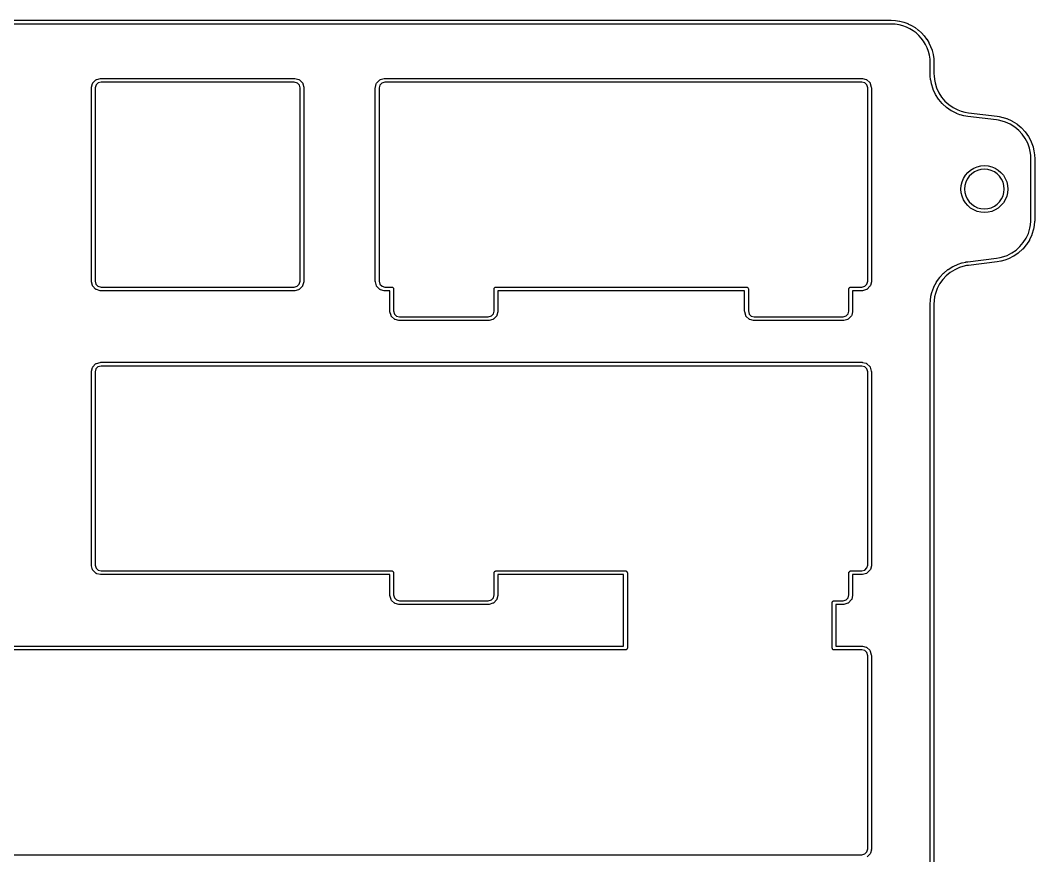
# Model space of a CAD drawing. Extents: x 0.6 to 11, y -5.2 to -1.9.
# Drawn here: x 8.344 to 11.025, y -4.085 to -1.878 of the extents above; entities that cross this region are included whole.
import ezdxf

# ---------------------------------------------------------------- set-up
doc = ezdxf.new("R2010")
doc.units = 0
doc.header["$MEASUREMENT"] = 0
doc.layers.add('BLACK', color=7, linetype='CONTINUOUS')

msp = doc.modelspace()

# ---------------------------------------------------------------- linework, layer by layer
at = {"layer": 'BLACK', "linetype": 'CONTINUOUS'}
for p, q in [((0.97982, -1.8782), (10.6452, -1.8782)), ((10.6451, -1.88804), (0.97995, -1.88804)), ((10.6558, -1.88858), (10.6451, -1.88804)), ((10.6452, -1.8782), (10.6453, -1.87822)), ((10.6453, -1.87822), (10.6454, -1.87821)), ((10.6454, -1.87821), (10.6565, -1.87876)), ((10.666, -1.89015), (10.6558, -1.88858)), ((10.6565, -1.87876), (10.6568, -1.87883)), ((10.6568, -1.87883), (10.657, -1.87881)), ((10.657, -1.87881), (10.6677, -1.88045)), ((10.6759, -1.89269), (10.666, -1.89015)), ((10.6677, -1.88045), (10.6681, -1.88056)), ((10.6681, -1.88056), (10.6682, -1.88055)), ((10.6682, -1.88055), (10.6786, -1.88322)), ((10.6854, -1.89617), (10.6759, -1.89269)), ((10.6786, -1.88322), (10.6789, -1.88336)), ((10.6789, -1.88336), (10.6791, -1.88337)), ((10.6791, -1.88337), (10.689, -1.88701)), ((10.6944, -1.90052), (10.6854, -1.89617)), ((10.689, -1.88701), (10.6893, -1.88717)), ((10.6893, -1.88717), (10.6895, -1.88719)), ((10.6895, -1.88719), (10.6989, -1.89175)), ((10.703, -1.90569), (10.6944, -1.90052)), ((10.6989, -1.89175), (10.6992, -1.89195)), ((10.6992, -1.89195), (10.6993, -1.89198)), ((10.6993, -1.89198), (10.7083, -1.8974)), ((10.7083, -1.8974), (10.7085, -1.89762)), ((10.7085, -1.89762), (10.7087, -1.89767)), ((10.7087, -1.89767), (10.717, -1.9039)), ((10.7109, -1.91164), (10.703, -1.90569)), ((10.7183, -1.91831), (10.7109, -1.91164)), ((10.717, -1.9039), (10.7172, -1.90414)), ((10.7172, -1.90414), (10.7174, -1.9042)), ((10.7174, -1.9042), (10.725, -1.91119)), ((10.7249, -1.92566), (10.7183, -1.91831)), ((10.7309, -1.93361), (10.7249, -1.92566)), ((10.725, -1.91119), (10.7253, -1.91145)), ((10.7253, -1.91145), (10.7254, -1.91152)), ((10.7254, -1.91152), (10.7324, -1.91921)), ((10.7324, -1.91921), (10.7326, -1.91949)), ((10.7326, -1.91949), (10.7327, -1.91957)), ((10.7327, -1.91957), (10.7389, -1.92791)), ((10.7389, -1.92791), (10.7391, -1.92821)), ((10.7391, -1.92821), (10.7392, -1.9283)), ((10.7392, -1.9283), (10.7446, -1.93723)), ((10.736, -1.94213), (10.7309, -1.93361)), ((10.7404, -1.95116), (10.736, -1.94213)), ((10.7439, -1.96065), (10.7404, -1.95116)), ((10.7446, -1.93723), (10.7447, -1.93754)), ((10.7447, -1.93754), (10.7448, -1.93765)), ((10.7448, -1.93765), (10.7494, -1.94711)), ((10.7494, -1.94711), (10.7495, -1.94744)), ((10.7495, -1.94744), (10.7496, -1.94755)), ((10.7496, -1.94755), (10.7532, -1.9575)), ((10.7464, -1.97055), (10.7439, -1.96065)), ((10.748, -1.98081), (10.7464, -1.97055)), ((10.7485, -1.99151), (10.748, -1.98081)), ((10.7532, -1.9575), (10.7533, -1.95785)), ((10.7533, -1.95785), (10.7533, -1.95797)), ((10.7533, -1.95797), (10.756, -1.96834)), ((10.756, -1.96834), (10.7561, -1.9687)), ((10.7561, -1.9687), (10.7561, -1.96883)), ((10.7561, -1.96883), (10.7578, -1.97958)), ((10.7578, -1.97958), (10.7578, -1.97994)), ((10.7578, -1.97994), (10.7578, -1.98007)), ((10.7578, -1.98007), (10.7584, -1.99114)), ((10.7485, -2.01982), (10.7485, -1.99151)), ((10.7584, -1.99114), (10.7583, -1.99131)), ((10.7583, -1.99131), (10.7584, -1.99139)), ((10.7584, -1.99139), (10.7584, -2.01976)), ((8.53636, -2.04258), (8.54382, -2.03548)), ((8.54382, -2.03548), (8.54496, -2.03466)), ((8.54496, -2.03466), (8.54551, -2.03456)), ((8.54551, -2.03456), (8.546, -2.03427)), ((8.546, -2.03427), (8.55539, -2.03189)), ((8.55539, -2.03189), (8.55647, -2.03178)), ((8.55647, -2.03178), (8.55659, -2.03174)), ((8.55659, -2.03174), (9.06841, -2.03174)), ((9.06841, -2.03174), (9.06967, -2.03192)), ((9.06967, -2.03192), (9.06973, -2.03192)), ((9.06973, -2.03192), (9.07994, -2.03477)), ((9.07994, -2.03477), (9.08122, -2.03534)), ((9.08122, -2.03534), (9.08163, -2.03581)), ((9.08163, -2.03581), (9.08218, -2.03612)), ((9.08218, -2.03612), (9.08928, -2.04357)), ((9.28572, -2.04357), (9.29282, -2.03612)), ((9.29282, -2.03612), (9.29393, -2.03525)), ((9.29393, -2.03525), (9.29453, -2.0351)), ((9.29453, -2.0351), (9.29506, -2.03477)), ((9.29506, -2.03477), (9.30527, -2.03192)), ((9.30527, -2.03192), (9.30654, -2.03176)), ((9.30654, -2.03176), (9.30659, -2.03174)), ((9.30659, -2.03174), (10.5684, -2.03174)), ((10.5684, -2.03174), (10.5695, -2.0319)), ((10.5695, -2.0319), (10.5696, -2.03189)), ((10.5696, -2.03189), (10.579, -2.03427)), ((10.579, -2.03427), (10.5803, -2.0348)), ((10.5803, -2.0348), (10.5807, -2.03522)), ((10.5807, -2.03522), (10.5812, -2.03548)), ((10.5812, -2.03548), (10.5886, -2.04258)), ((10.7485, -2.01985), (10.7485, -2.01982)), ((10.7485, -2.01993), (10.7485, -2.01985)), ((10.7486, -2.02503), (10.7485, -2.01993)), ((10.7487, -2.02513), (10.7486, -2.02503)), ((10.7487, -2.02537), (10.7487, -2.02513)), ((10.7496, -2.0354), (10.7487, -2.02537)), ((10.7496, -2.03553), (10.7496, -2.0354)), ((10.7497, -2.03585), (10.7496, -2.03553)), ((10.7515, -2.04561), (10.7497, -2.03585)), ((10.7584, -2.01976), (10.7585, -2.02463)), ((10.7585, -2.02463), (10.7594, -2.03426)), ((10.7594, -2.03426), (10.7611, -2.04352)), ((8.53199, -2.05635), (8.53217, -2.05508)), ((8.53199, -2.56816), (8.53199, -2.05635)), ((8.53217, -2.05503), (8.53502, -2.04482)), ((8.53217, -2.05508), (8.53217, -2.05503)), ((8.53502, -2.04482), (8.53558, -2.04354)), ((8.53558, -2.04354), (8.53605, -2.04312)), ((8.53605, -2.04312), (8.53636, -2.04258)), ((8.54414, -2.04877), (8.54183, -2.05702)), ((8.54183, -2.05702), (8.54183, -2.56755)), ((8.54967, -2.04349), (8.54414, -2.04877)), ((8.55721, -2.04158), (8.54967, -2.04349)), ((9.06773, -2.04158), (8.55721, -2.04158)), ((9.07598, -2.04389), (9.06773, -2.04158)), ((9.08126, -2.04943), (9.07598, -2.04389)), ((9.08317, -2.05696), (9.08126, -2.04943)), ((9.08317, -2.56749), (9.08317, -2.05696)), ((9.08928, -2.04357), (9.09009, -2.04471)), ((9.09009, -2.04471), (9.0902, -2.04527)), ((9.0902, -2.04527), (9.09049, -2.04576)), ((9.09049, -2.04576), (9.09286, -2.05514)), ((9.09286, -2.05514), (9.09298, -2.05623)), ((9.09298, -2.05623), (9.09301, -2.05635)), ((9.09301, -2.05635), (9.09301, -2.56816)), ((9.28199, -2.05635), (9.28214, -2.05527)), ((9.28199, -2.56816), (9.28199, -2.05635)), ((9.28214, -2.05514), (9.28451, -2.04576)), ((9.28214, -2.05527), (9.28214, -2.05514)), ((9.28451, -2.04576), (9.28505, -2.04446)), ((9.28505, -2.04446), (9.28546, -2.04407)), ((9.28546, -2.04407), (9.28572, -2.04357)), ((9.29374, -2.04943), (9.29183, -2.05696)), ((9.29183, -2.05696), (9.29183, -2.56749)), ((9.29902, -2.04389), (9.29374, -2.04943)), ((9.30727, -2.04158), (9.29902, -2.04389)), ((10.5678, -2.04158), (9.30727, -2.04158)), ((10.5753, -2.04349), (10.5678, -2.04158)), ((10.5809, -2.04877), (10.5753, -2.04349)), ((10.5832, -2.05702), (10.5809, -2.04877)), ((10.5832, -2.56755), (10.5832, -2.05702)), ((10.5886, -2.04258), (10.5895, -2.04368)), ((10.5895, -2.04368), (10.5896, -2.04429)), ((10.5896, -2.04429), (10.59, -2.04482)), ((10.59, -2.04482), (10.5928, -2.05503)), ((10.5928, -2.05503), (10.593, -2.05629)), ((10.593, -2.05629), (10.593, -2.05635)), ((10.593, -2.05635), (10.593, -2.56816)), ((10.7516, -2.04575), (10.7515, -2.04561)), ((10.7516, -2.04616), (10.7516, -2.04575)), ((10.756, -2.0602), (10.7516, -2.04616)), ((10.7561, -2.06034), (10.756, -2.0602)), ((10.7562, -2.06082), (10.7561, -2.06034)), ((10.7623, -2.074), (10.7562, -2.06082)), ((10.7611, -2.04352), (10.7653, -2.05697)), ((10.7653, -2.05697), (10.7711, -2.06954)), ((10.7624, -2.07412), (10.7623, -2.074)), ((10.7627, -2.07457), (10.7624, -2.07412)), ((10.7704, -2.08674), (10.7627, -2.07457)), ((10.7706, -2.08685), (10.7704, -2.08674)), ((10.7708, -2.08726), (10.7706, -2.08685)), ((10.7801, -2.09826), (10.7708, -2.08726)), ((10.7711, -2.06954), (10.7785, -2.08116)), ((10.7785, -2.08116), (10.7874, -2.09166)), ((10.7803, -2.09836), (10.7801, -2.09826)), ((10.7806, -2.09873), (10.7803, -2.09836)), ((10.7913, -2.10842), (10.7806, -2.09873)), ((10.7874, -2.09166), (10.7976, -2.1009)), ((10.7914, -2.10849), (10.7913, -2.10842)), ((10.7918, -2.10882), (10.7914, -2.10849)), ((10.8037, -2.11704), (10.7918, -2.10882)), ((10.7976, -2.1009), (10.809, -2.10874)), ((10.8039, -2.11709), (10.8037, -2.11704)), ((10.8043, -2.11737), (10.8039, -2.11709)), ((10.8174, -2.12397), (10.8043, -2.11737)), ((10.809, -2.10874), (10.8216, -2.11505)), ((10.8216, -2.11505), (10.8303, -2.11829)), ((10.8175, -2.12399), (10.8174, -2.12397)), ((10.8179, -2.12419), (10.8175, -2.12399)), ((10.8271, -2.12761), (10.8179, -2.12419)), ((10.8273, -2.12762), (10.8271, -2.12761)), ((10.8276, -2.12774), (10.8273, -2.12762)), ((10.8372, -2.13033), (10.8276, -2.12774)), ((10.8303, -2.11829), (10.8396, -2.12076)), ((10.8374, -2.13032), (10.8372, -2.13033)), ((10.8377, -2.13042), (10.8374, -2.13032)), ((10.8477, -2.13213), (10.8377, -2.13042)), ((10.8396, -2.12076), (10.8492, -2.12241)), ((10.8478, -2.13212), (10.8477, -2.13213)), ((10.8479, -2.13216), (10.8478, -2.13212)), ((10.9239, -2.14149), (10.8479, -2.13216)), ((10.8492, -2.12241), (10.9252, -2.13173)), ((10.9287, -2.1422), (10.9239, -2.14149)), ((10.9252, -2.13173), (10.9253, -2.13175)), ((10.9253, -2.13175), (10.9253, -2.13175)), ((10.9253, -2.13175), (10.9303, -2.13249)), ((10.9382, -2.14426), (10.9287, -2.1422)), ((10.9303, -2.13249), (10.9306, -2.13256)), ((10.9306, -2.13256), (10.9307, -2.13255)), ((10.9307, -2.13255), (10.9405, -2.1347)), ((10.9472, -2.14712), (10.9382, -2.14426)), ((10.9405, -2.1347), (10.9408, -2.13481)), ((10.9408, -2.13481), (10.941, -2.13481)), ((10.941, -2.13481), (10.9504, -2.13782)), ((10.9504, -2.13782), (10.9508, -2.138)), ((10.9508, -2.138), (10.9509, -2.13802)), ((10.9509, -2.13802), (10.9644, -2.14404)), ((10.9644, -2.14404), (10.9648, -2.14431)), ((10.9648, -2.14431), (10.9649, -2.14435)), ((10.9649, -2.14435), (10.9773, -2.15204)), ((10.96, -2.15288), (10.9472, -2.14712)), ((10.9718, -2.16022), (10.96, -2.15288)), ((10.9824, -2.16901), (10.9718, -2.16022)), ((10.9773, -2.15204), (10.9776, -2.15236)), ((10.9776, -2.15236), (10.9778, -2.15243)), ((10.9778, -2.15243), (10.9889, -2.16164)), ((10.9917, -2.17911), (10.9824, -2.16901)), ((10.9889, -2.16164), (10.9893, -2.162)), ((10.9893, -2.162), (10.9894, -2.16209)), ((10.9894, -2.16209), (10.9992, -2.17266)), ((10.9997, -2.19036), (10.9917, -2.17911)), ((10.9992, -2.17266), (10.9995, -2.17306)), ((10.9995, -2.17306), (10.9996, -2.17317)), ((10.9996, -2.17317), (11.0079, -2.18496)), ((11.0061, -2.20263), (10.9997, -2.19036)), ((11.0079, -2.18496), (11.0081, -2.1854)), ((11.0081, -2.1854), (11.0082, -2.18553)), ((11.0082, -2.18553), (11.0149, -2.19838)), ((11.0108, -2.21582), (11.0061, -2.20263)), ((11.013, -2.22494), (11.0108, -2.21582)), ((11.0143, -2.23439), (11.013, -2.22494)), ((11.0149, -2.19838), (11.0151, -2.19885)), ((11.0151, -2.19885), (11.0152, -2.19899)), ((11.0152, -2.19899), (11.0202, -2.21276)), ((11.0202, -2.21276), (11.0202, -2.21316)), ((11.0202, -2.21316), (11.0203, -2.21329)), ((11.0203, -2.21329), (11.0226, -2.2229)), ((11.0226, -2.2229), (11.0226, -2.22323)), ((11.0226, -2.22323), (11.0227, -2.22335)), ((11.0227, -2.22335), (11.0241, -2.23325)), ((11.0147, -2.24419), (11.0143, -2.23439)), ((11.0147, -2.404), (11.0147, -2.24419)), ((11.0241, -2.23325), (11.0241, -2.23358)), ((11.0241, -2.23358), (11.0241, -2.2337)), ((11.0241, -2.2337), (11.0246, -2.24385)), ((11.0246, -2.24385), (11.0246, -2.24401)), ((11.0246, -2.24401), (11.0246, -2.24408)), ((11.0246, -2.24408), (11.0246, -2.40405)), ((10.8479, -2.28022), (10.8553, -2.2739)), ((10.8553, -2.2739), (10.8635, -2.26882)), ((10.8655, -2.27872), (10.858, -2.28395)), ((10.8635, -2.26882), (10.8725, -2.26509)), ((10.8738, -2.27486), (10.8655, -2.27872)), ((10.8725, -2.26509), (10.882, -2.26282)), ((10.8826, -2.2725), (10.8738, -2.27486)), ((10.882, -2.26282), (10.8917, -2.26206)), ((10.8917, -2.2717), (10.8826, -2.2725)), ((10.8917, -2.26206), (10.9014, -2.26282)), ((10.9008, -2.2725), (10.8917, -2.2717)), ((10.9096, -2.27486), (10.9008, -2.2725)), ((10.9014, -2.26282), (10.9109, -2.26509)), ((10.9179, -2.27872), (10.9096, -2.27486)), ((10.9109, -2.26509), (10.9198, -2.26882)), ((10.9254, -2.28395), (10.9179, -2.27872)), ((10.9198, -2.26882), (10.9281, -2.2739)), ((10.9281, -2.2739), (10.9355, -2.28022)), ((10.8305, -2.31436), (10.8327, -2.3049)), ((10.8327, -2.3049), (10.8364, -2.29591)), ((10.8364, -2.29591), (10.8415, -2.28762)), ((10.8415, -2.28762), (10.8479, -2.28022)), ((10.8463, -2.29788), (10.8425, -2.30616)), ((10.8516, -2.29041), (10.8463, -2.29788)), ((10.858, -2.28395), (10.8516, -2.29041)), ((10.9318, -2.29041), (10.9254, -2.28395)), ((10.937, -2.29788), (10.9318, -2.29041)), ((10.9355, -2.28022), (10.9419, -2.28762)), ((10.9409, -2.30616), (10.937, -2.29788)), ((10.9419, -2.28762), (10.9469, -2.29591)), ((10.9469, -2.29591), (10.9507, -2.3049)), ((10.9507, -2.3049), (10.9529, -2.31436)), ((10.8297, -2.32406), (10.8305, -2.31436)), ((10.8305, -2.33377), (10.8297, -2.32406)), ((10.8401, -2.31497), (10.8393, -2.32406)), ((10.8393, -2.32406), (10.8401, -2.33316)), ((10.8425, -2.30616), (10.8401, -2.31497)), ((10.9433, -2.31497), (10.9409, -2.30616)), ((10.9441, -2.32406), (10.9433, -2.31497)), ((10.9433, -2.33316), (10.9441, -2.32406)), ((10.9529, -2.31436), (10.9537, -2.32406)), ((10.9537, -2.32406), (10.9529, -2.33377)), ((10.8327, -2.34323), (10.8305, -2.33377)), ((10.8364, -2.35222), (10.8327, -2.34323)), ((10.8415, -2.36051), (10.8364, -2.35222)), ((10.8401, -2.33316), (10.8425, -2.34197)), ((10.8425, -2.34197), (10.8463, -2.35025)), ((10.8463, -2.35025), (10.8516, -2.35772)), ((10.8516, -2.35772), (10.858, -2.36418)), ((10.9254, -2.36418), (10.9318, -2.35772)), ((10.9318, -2.35772), (10.937, -2.35025)), ((10.937, -2.35025), (10.9409, -2.34197)), ((10.9409, -2.34197), (10.9433, -2.33316)), ((10.9469, -2.35222), (10.9419, -2.36051)), ((10.9507, -2.34323), (10.9469, -2.35222)), ((10.9529, -2.33377), (10.9507, -2.34323)), ((10.8479, -2.36791), (10.8415, -2.36051)), ((10.8553, -2.37423), (10.8479, -2.36791)), ((10.8635, -2.37931), (10.8553, -2.37423)), ((10.858, -2.36418), (10.8655, -2.36941)), ((10.8725, -2.38304), (10.8635, -2.37931)), ((10.8655, -2.36941), (10.8738, -2.37327)), ((10.882, -2.38531), (10.8725, -2.38304)), ((10.8738, -2.37327), (10.8826, -2.37563)), ((10.8917, -2.38607), (10.882, -2.38531)), ((10.8826, -2.37563), (10.8917, -2.37643)), ((10.8917, -2.37643), (10.9008, -2.37563)), ((10.9014, -2.38531), (10.8917, -2.38607)), ((10.9008, -2.37563), (10.9096, -2.37327)), ((10.9109, -2.38304), (10.9014, -2.38531)), ((10.9096, -2.37327), (10.9179, -2.36941)), ((10.9198, -2.37931), (10.9109, -2.38304)), ((10.9179, -2.36941), (10.9254, -2.36418)), ((10.9281, -2.37423), (10.9198, -2.37931)), ((10.9355, -2.36791), (10.9281, -2.37423)), ((10.9419, -2.36051), (10.9355, -2.36791)), ((11.0137, -2.4185), (11.0146, -2.40887)), ((11.0146, -2.40887), (11.0147, -2.404)), ((11.0244, -2.40961), (11.0235, -2.41964)), ((11.0245, -2.40927), (11.0244, -2.40951)), ((11.0244, -2.40951), (11.0244, -2.40961)), ((11.0246, -2.40417), (11.0245, -2.40927)), ((11.0246, -2.40405), (11.0246, -2.40413)), ((11.0246, -2.40413), (11.0246, -2.40417)), ((11.0078, -2.44121), (11.012, -2.42776)), ((11.012, -2.42776), (11.0137, -2.4185)), ((11.0215, -2.4304), (11.0171, -2.44443)), ((11.0216, -2.42985), (11.0215, -2.43024)), ((11.0215, -2.43024), (11.0215, -2.4304)), ((11.0234, -2.42009), (11.0216, -2.42985)), ((11.0235, -2.41964), (11.0234, -2.41996)), ((11.0234, -2.41996), (11.0234, -2.42009)), ((10.9857, -2.47589), (10.9945, -2.46539)), ((10.9945, -2.46539), (11.002, -2.45378)), ((11.002, -2.45378), (11.0078, -2.44121)), ((11.0104, -2.45881), (11.0027, -2.47097)), ((11.0105, -2.45864), (11.0104, -2.45881)), ((11.0108, -2.45823), (11.0105, -2.45864)), ((11.0169, -2.44506), (11.0108, -2.45823)), ((11.0171, -2.44443), (11.0169, -2.44488)), ((11.0169, -2.44488), (11.0169, -2.44506)), ((10.9515, -2.49929), (10.9641, -2.49297)), ((10.9641, -2.49297), (10.9755, -2.48514)), ((10.9813, -2.49306), (10.9694, -2.50127)), ((10.9755, -2.48514), (10.9857, -2.47589)), ((10.9814, -2.49293), (10.9813, -2.49306)), ((10.9818, -2.49265), (10.9814, -2.49293)), ((10.9925, -2.48297), (10.9818, -2.49265)), ((10.9926, -2.48282), (10.9925, -2.48297)), ((10.993, -2.4825), (10.9926, -2.48282)), ((11.0023, -2.4715), (10.993, -2.4825)), ((11.0027, -2.47097), (11.0023, -2.47134)), ((11.0023, -2.47134), (11.0023, -2.4715)), ((10.8227, -2.52206), (10.8321, -2.51905)), ((10.8321, -2.51905), (10.8325, -2.519)), ((10.8325, -2.519), (10.8326, -2.51893)), ((10.8326, -2.51893), (10.8424, -2.51678)), ((10.8424, -2.51678), (10.8427, -2.51677)), ((10.8427, -2.51677), (10.8428, -2.51672)), ((10.8428, -2.51672), (10.8478, -2.51598)), ((10.8478, -2.51598), (10.8479, -2.51598)), ((10.8479, -2.51597), (10.9239, -2.50664)), ((10.8479, -2.51598), (10.8479, -2.51597)), ((10.9252, -2.5164), (10.8492, -2.52573)), ((10.9239, -2.50664), (10.9335, -2.505)), ((10.9254, -2.51637), (10.9252, -2.51637)), ((10.9252, -2.51637), (10.9252, -2.5164)), ((10.9354, -2.51466), (10.9254, -2.51637)), ((10.9335, -2.505), (10.9428, -2.50253)), ((10.9355, -2.5146), (10.9354, -2.51466)), ((10.9359, -2.51456), (10.9355, -2.5146)), ((10.9455, -2.51198), (10.9359, -2.51456)), ((10.9428, -2.50253), (10.9515, -2.49929)), ((10.9456, -2.51191), (10.9455, -2.51198)), ((10.946, -2.51184), (10.9456, -2.51191)), ((10.9552, -2.50843), (10.946, -2.51184)), ((10.9553, -2.50833), (10.9552, -2.50843)), ((10.9557, -2.5082), (10.9553, -2.50833)), ((10.9688, -2.50161), (10.9557, -2.5082)), ((10.9689, -2.50149), (10.9688, -2.50161)), ((10.9694, -2.50127), (10.9689, -2.50149)), ((10.7739, -2.5569), (10.7837, -2.54632)), ((10.7837, -2.54632), (10.7841, -2.54601)), ((10.7841, -2.54601), (10.7842, -2.54587)), ((10.7842, -2.54587), (10.7953, -2.53666)), ((10.8013, -2.54446), (10.7907, -2.55325)), ((10.7953, -2.53666), (10.7957, -2.53641)), ((10.7957, -2.53641), (10.7958, -2.53628)), ((10.7958, -2.53628), (10.8082, -2.52859)), ((10.8131, -2.53712), (10.8013, -2.54446)), ((10.8082, -2.52859), (10.8086, -2.52839)), ((10.8086, -2.52839), (10.8087, -2.52827)), ((10.8087, -2.52827), (10.8221, -2.52226)), ((10.8259, -2.53135), (10.8131, -2.53712)), ((10.8221, -2.52226), (10.8225, -2.52214)), ((10.8225, -2.52214), (10.8227, -2.52206)), ((10.8349, -2.5285), (10.8259, -2.53135)), ((10.8444, -2.52644), (10.8349, -2.5285)), ((10.8492, -2.52573), (10.8444, -2.52644)), ((8.53202, -2.56828), (8.53199, -2.56816)), ((8.53214, -2.56937), (8.53202, -2.56828)), ((8.53451, -2.57875), (8.53214, -2.56937)), ((8.54183, -2.56755), (8.54374, -2.57508)), ((9.08086, -2.57574), (9.08317, -2.56749)), ((9.09283, -2.56948), (9.08998, -2.57969)), ((9.09301, -2.56816), (9.09283, -2.56943)), ((9.09283, -2.56943), (9.09283, -2.56948)), ((9.282, -2.56821), (9.28199, -2.56816)), ((9.28217, -2.56948), (9.282, -2.56821)), ((9.28502, -2.57969), (9.28217, -2.56948)), ((9.29183, -2.56749), (9.29413, -2.57574)), ((10.5813, -2.57508), (10.5832, -2.56755)), ((10.5929, -2.56937), (10.5905, -2.57875)), ((10.593, -2.56816), (10.5929, -2.56924)), ((10.5929, -2.56924), (10.5929, -2.56937)), ((10.7582, -2.58262), (10.7648, -2.56976)), ((10.7648, -2.56976), (10.7651, -2.56936)), ((10.7651, -2.56936), (10.7652, -2.5692)), ((10.7652, -2.5692), (10.7735, -2.55741)), ((10.7814, -2.56334), (10.7734, -2.5746)), ((10.7735, -2.55741), (10.7738, -2.55705)), ((10.7738, -2.55705), (10.7739, -2.5569)), ((10.7907, -2.55325), (10.7814, -2.56334)), ((8.5348, -2.57924), (8.53451, -2.57875)), ((8.53491, -2.5798), (8.5348, -2.57924)), ((8.53572, -2.58094), (8.53491, -2.5798)), ((8.54282, -2.58839), (8.53572, -2.58094)), ((8.54337, -2.5887), (8.54282, -2.58839)), ((8.54378, -2.58917), (8.54337, -2.5887)), ((8.54374, -2.57508), (8.54902, -2.58062)), ((8.54506, -2.58973), (8.54378, -2.58917)), ((8.55527, -2.59258), (8.54506, -2.58973)), ((8.54902, -2.58062), (8.55727, -2.58292)), ((8.55533, -2.59258), (8.55527, -2.59258)), ((8.55659, -2.59277), (8.55533, -2.59258)), ((9.06841, -2.59277), (8.55659, -2.59277)), ((8.55727, -2.58292), (9.06779, -2.58292)), ((9.06779, -2.58292), (9.07533, -2.58101)), ((9.06853, -2.59273), (9.06841, -2.59277)), ((9.06961, -2.59262), (9.06853, -2.59273)), ((9.079, -2.59024), (9.06961, -2.59262)), ((9.07533, -2.58101), (9.08086, -2.57574)), ((9.07949, -2.58995), (9.079, -2.59024)), ((9.08004, -2.58984), (9.07949, -2.58995)), ((9.08118, -2.58903), (9.08004, -2.58984)), ((9.08864, -2.58193), (9.08118, -2.58903)), ((9.08895, -2.58139), (9.08864, -2.58193)), ((9.08942, -2.58097), (9.08895, -2.58139)), ((9.08998, -2.57969), (9.08942, -2.58097)), ((9.28535, -2.58022), (9.28502, -2.57969)), ((9.2855, -2.58083), (9.28535, -2.58022)), ((9.28636, -2.58193), (9.2855, -2.58083)), ((9.29382, -2.58903), (9.28636, -2.58193)), ((9.29432, -2.58929), (9.29382, -2.58903)), ((9.29413, -2.57574), (9.29967, -2.58101)), ((9.29471, -2.58971), (9.29432, -2.58929)), ((9.296, -2.59024), (9.29471, -2.58971)), ((9.30539, -2.59262), (9.296, -2.59024)), ((9.29967, -2.58101), (9.30721, -2.58292)), ((9.30551, -2.59261), (9.30539, -2.59262)), ((9.30659, -2.59277), (9.30551, -2.59261)), ((9.32049, -2.59277), (9.30659, -2.59277)), ((9.30721, -2.58292), (9.32541, -2.58292)), ((9.32049, -2.64689), (9.32049, -2.59277)), ((9.32541, -2.58292), (9.3268, -2.58312)), ((9.3268, -2.58312), (9.3271, -2.58332)), ((9.3271, -2.58332), (9.32746, -2.58337)), ((9.32746, -2.58337), (9.32825, -2.58405)), ((9.32825, -2.58405), (9.32913, -2.58462)), ((9.32913, -2.58462), (9.32928, -2.58495)), ((9.32928, -2.58495), (9.32955, -2.58518)), ((9.32955, -2.58518), (9.32985, -2.58619)), ((9.32985, -2.58619), (9.33029, -2.58714)), ((9.33029, -2.58714), (9.33023, -2.5875)), ((9.33023, -2.5875), (9.33034, -2.58784)), ((9.33034, -2.58784), (9.33034, -2.64621)), ((9.59608, -2.58784), (9.59628, -2.58646)), ((9.59608, -2.64627), (9.59608, -2.58784)), ((9.59628, -2.58646), (9.59648, -2.58616)), ((9.59648, -2.58616), (9.59653, -2.5858)), ((9.59653, -2.5858), (9.59721, -2.58501)), ((9.59721, -2.58501), (9.59778, -2.58413)), ((9.59778, -2.58413), (9.59811, -2.58398)), ((9.59811, -2.58398), (9.59834, -2.5837)), ((9.59834, -2.5837), (9.59935, -2.58341)), ((9.59935, -2.58341), (9.6003, -2.58297)), ((9.6003, -2.58297), (9.60066, -2.58302)), ((9.60066, -2.58302), (9.601, -2.58292)), ((9.601, -2.58292), (10.2629, -2.58292)), ((10.258, -2.59277), (9.60593, -2.59277)), ((9.60593, -2.59277), (9.60593, -2.64689)), ((10.258, -2.64689), (10.258, -2.59277)), ((10.2629, -2.58292), (10.2643, -2.58312)), ((10.2643, -2.58312), (10.2646, -2.58332)), ((10.2646, -2.58332), (10.265, -2.58337)), ((10.265, -2.58337), (10.2658, -2.58405)), ((10.2658, -2.58405), (10.2666, -2.58462)), ((10.2666, -2.58462), (10.2668, -2.58495)), ((10.2668, -2.58495), (10.2671, -2.58518)), ((10.2671, -2.58518), (10.2673, -2.58619)), ((10.2673, -2.58619), (10.2678, -2.58714)), ((10.2678, -2.58714), (10.2677, -2.5875)), ((10.2677, -2.5875), (10.2678, -2.58784)), ((10.2678, -2.58784), (10.2678, -2.64621)), ((10.5336, -2.58784), (10.5338, -2.58646)), ((10.5336, -2.64627), (10.5336, -2.58784)), ((10.5338, -2.58646), (10.534, -2.58616)), ((10.534, -2.5858), (10.5347, -2.58501)), ((10.534, -2.58616), (10.534, -2.5858)), ((10.5347, -2.58501), (10.5353, -2.58413)), ((10.5353, -2.58413), (10.5356, -2.58398)), ((10.5356, -2.58398), (10.5358, -2.5837)), ((10.5358, -2.5837), (10.5369, -2.58341)), ((10.5369, -2.58341), (10.5378, -2.58297)), ((10.5378, -2.58297), (10.5382, -2.58302)), ((10.5382, -2.58302), (10.5385, -2.58292)), ((10.5385, -2.58292), (10.5677, -2.58292)), ((10.5684, -2.59277), (10.5434, -2.59277)), ((10.5434, -2.59277), (10.5434, -2.64689)), ((10.5677, -2.58292), (10.576, -2.58062)), ((10.5685, -2.59275), (10.5684, -2.59277)), ((10.5697, -2.59258), (10.5685, -2.59275)), ((10.5799, -2.58973), (10.5697, -2.59258)), ((10.576, -2.58062), (10.5813, -2.57508)), ((10.5805, -2.5894), (10.5799, -2.58973)), ((10.5811, -2.58926), (10.5805, -2.5894)), ((10.5822, -2.58839), (10.5811, -2.58926)), ((10.5893, -2.58094), (10.5822, -2.58839)), ((10.5895, -2.58043), (10.5893, -2.58094)), ((10.59, -2.58005), (10.5895, -2.58043)), ((10.5905, -2.57875), (10.59, -2.58005)), ((10.7505, -2.60714), (10.7528, -2.59753)), ((10.7528, -2.59753), (10.7529, -2.59715)), ((10.7529, -2.59699), (10.7579, -2.58323)), ((10.7529, -2.59715), (10.7529, -2.59699)), ((10.7579, -2.58323), (10.7581, -2.58279)), ((10.7581, -2.58279), (10.7582, -2.58262)), ((10.7623, -2.60006), (10.7601, -2.60917)), ((10.767, -2.58687), (10.7623, -2.60006)), ((10.7734, -2.5746), (10.767, -2.58687)), ((10.7485, -2.62809), (10.749, -2.61794)), ((10.749, -2.61748), (10.7504, -2.60758)), ((10.7491, -2.61762), (10.749, -2.61748)), ((10.749, -2.61794), (10.7491, -2.61762)), ((10.7504, -2.60758), (10.7505, -2.60727)), ((10.7505, -2.60727), (10.7505, -2.60714)), ((10.7588, -2.61862), (10.7584, -2.62843)), ((10.7601, -2.60917), (10.7588, -2.61862)), ((9.32051, -2.64694), (9.32049, -2.64689)), ((9.32067, -2.64821), (9.32051, -2.64694)), ((9.32352, -2.65842), (9.32067, -2.64821)), ((9.33034, -2.64621), (9.33264, -2.65446)), ((9.5889, -2.65934), (9.59418, -2.65381)), ((9.59418, -2.65381), (9.59608, -2.64627)), ((9.60578, -2.64809), (9.6034, -2.65748)), ((9.60593, -2.64689), (9.60577, -2.64797)), ((9.60577, -2.64797), (9.60578, -2.64809)), ((10.258, -2.64694), (10.258, -2.64689)), ((10.2582, -2.64821), (10.258, -2.64694)), ((10.261, -2.65842), (10.2582, -2.64821)), ((10.2678, -2.64621), (10.2701, -2.65446)), ((10.5264, -2.65934), (10.5317, -2.65381)), ((10.5317, -2.65381), (10.5336, -2.64627)), ((10.5433, -2.64809), (10.5409, -2.65748)), ((10.5434, -2.64689), (10.5433, -2.64797)), ((10.5433, -2.64797), (10.5433, -2.64809)), ((10.7485, -2.62816), (10.7485, -2.62809)), ((10.7485, -2.62831), (10.7485, -2.62816)), ((10.7485, -4.26982), (10.7485, -2.62831)), ((10.7584, -2.62843), (10.7584, -4.26976)), ((9.32386, -2.65895), (9.32352, -2.65842)), ((9.324, -2.65955), (9.32386, -2.65895)), ((9.32487, -2.66066), (9.324, -2.65955)), ((9.33232, -2.66776), (9.32487, -2.66066)), ((9.33283, -2.66802), (9.33232, -2.66776)), ((9.33264, -2.65446), (9.33818, -2.65974)), ((9.33321, -2.66843), (9.33283, -2.66802)), ((9.33451, -2.66897), (9.33321, -2.66843)), ((9.34389, -2.67134), (9.33451, -2.66897)), ((9.33818, -2.65974), (9.34571, -2.66165)), ((9.34402, -2.67134), (9.34389, -2.67134)), ((9.3451, -2.67149), (9.34402, -2.67134)), ((9.58132, -2.67149), (9.3451, -2.67149)), ((9.34571, -2.66165), (9.58065, -2.66165)), ((9.58065, -2.66165), (9.5889, -2.65934)), ((9.58137, -2.67148), (9.58132, -2.67149)), ((9.58264, -2.67131), (9.58137, -2.67148)), ((9.59285, -2.66846), (9.58264, -2.67131)), ((9.59338, -2.66813), (9.59285, -2.66846)), ((9.59399, -2.66798), (9.59338, -2.66813)), ((9.59509, -2.66712), (9.59399, -2.66798)), ((9.60219, -2.65966), (9.59509, -2.66712)), ((9.60245, -2.65916), (9.60219, -2.65966)), ((9.60287, -2.65877), (9.60245, -2.65916)), ((9.6034, -2.65748), (9.60287, -2.65877)), ((10.2614, -2.65895), (10.261, -2.65842)), ((10.2615, -2.65955), (10.2614, -2.65895)), ((10.2624, -2.66066), (10.2615, -2.65955)), ((10.2698, -2.66776), (10.2624, -2.66066)), ((10.2703, -2.66802), (10.2698, -2.66776)), ((10.2701, -2.65446), (10.2757, -2.65974)), ((10.2707, -2.66843), (10.2703, -2.66802)), ((10.272, -2.66897), (10.2707, -2.66843)), ((10.2814, -2.67134), (10.272, -2.66897)), ((10.2757, -2.65974), (10.2832, -2.66165)), ((10.2815, -2.67134), (10.2814, -2.67134)), ((10.2826, -2.67149), (10.2815, -2.67134)), ((10.5188, -2.67149), (10.2826, -2.67149)), ((10.2832, -2.66165), (10.5181, -2.66165)), ((10.5181, -2.66165), (10.5264, -2.65934)), ((10.5189, -2.67148), (10.5188, -2.67149)), ((10.5201, -2.67131), (10.5189, -2.67148)), ((10.5304, -2.66846), (10.5201, -2.67131)), ((10.5309, -2.66813), (10.5304, -2.66846)), ((10.5315, -2.66798), (10.5309, -2.66813)), ((10.5326, -2.66712), (10.5315, -2.66798)), ((10.5397, -2.65966), (10.5326, -2.66712)), ((10.54, -2.65916), (10.5397, -2.65966)), ((10.5404, -2.65877), (10.54, -2.65916)), ((10.5409, -2.65748), (10.5404, -2.65877)), ((8.53572, -2.79357), (8.54282, -2.78612)), ((8.54282, -2.78612), (8.54393, -2.78525)), ((8.54393, -2.78525), (8.54453, -2.7851)), ((8.54453, -2.7851), (8.54506, -2.78477)), ((8.54506, -2.78477), (8.55527, -2.78192)), ((8.55527, -2.78192), (8.55654, -2.78176)), ((8.55654, -2.78176), (8.55659, -2.78174)), ((8.55659, -2.78174), (10.5684, -2.78174)), ((10.5684, -2.78174), (10.5695, -2.7819)), ((10.5695, -2.7819), (10.5696, -2.78189)), ((10.5696, -2.78189), (10.579, -2.78427)), ((10.579, -2.78427), (10.5803, -2.7848)), ((10.5803, -2.7848), (10.5807, -2.78522)), ((10.5807, -2.78522), (10.5812, -2.78548)), ((10.5812, -2.78548), (10.5886, -2.79258)), ((8.53199, -2.80635), (8.53214, -2.80527)), ((8.53199, -3.31816), (8.53199, -2.80635)), ((8.53214, -2.80514), (8.53451, -2.79576)), ((8.53214, -2.80527), (8.53214, -2.80514)), ((8.53451, -2.79576), (8.53505, -2.79446)), ((8.53505, -2.79446), (8.53546, -2.79407)), ((8.53546, -2.79407), (8.53572, -2.79357)), ((8.54374, -2.79943), (8.54183, -2.80696)), ((8.54183, -2.80696), (8.54183, -3.31749)), ((8.54902, -2.79389), (8.54374, -2.79943)), ((8.55727, -2.79158), (8.54902, -2.79389)), ((10.5678, -2.79158), (8.55727, -2.79158)), ((10.5753, -2.79349), (10.5678, -2.79158)), ((10.5809, -2.79877), (10.5753, -2.79349)), ((10.5832, -2.80702), (10.5809, -2.79877)), ((10.5832, -3.31755), (10.5832, -2.80702)), ((10.5886, -2.79258), (10.5895, -2.79368)), ((10.5895, -2.79368), (10.5896, -2.79429)), ((10.5896, -2.79429), (10.59, -2.79482)), ((10.59, -2.79482), (10.5928, -2.80503)), ((10.5928, -2.80503), (10.593, -2.80629)), ((10.593, -2.80629), (10.593, -2.80635)), ((10.593, -2.80635), (10.593, -3.31816)), ((8.532, -3.31821), (8.53199, -3.31816)), ((8.53217, -3.31948), (8.532, -3.31821)), ((8.53502, -3.32969), (8.53217, -3.31948)), ((8.54183, -3.31749), (8.54413, -3.32574)), ((10.5813, -3.32508), (10.5832, -3.31755)), ((10.5929, -3.31937), (10.5905, -3.32875)), ((10.593, -3.31816), (10.5929, -3.31924)), ((10.5929, -3.31924), (10.5929, -3.31937)), ((8.53535, -3.33022), (8.53502, -3.32969)), ((8.5355, -3.33083), (8.53535, -3.33022)), ((8.53636, -3.33193), (8.5355, -3.33083)), ((8.54382, -3.33903), (8.53636, -3.33193)), ((8.54432, -3.33929), (8.54382, -3.33903)), ((8.54413, -3.32574), (8.54967, -3.33101)), ((8.54471, -3.33971), (8.54432, -3.33929)), ((8.546, -3.34024), (8.54471, -3.33971)), ((8.55539, -3.34262), (8.546, -3.34024)), ((8.54967, -3.33101), (8.55721, -3.33292)), ((8.55551, -3.34261), (8.55539, -3.34262)), ((8.55659, -3.34277), (8.55551, -3.34261)), ((9.32049, -3.34277), (8.55659, -3.34277)), ((8.55721, -3.33292), (9.32541, -3.33292)), ((9.32049, -3.39688), (9.32049, -3.34277)), ((9.32541, -3.33292), (9.3268, -3.33312)), ((9.3268, -3.33312), (9.3271, -3.33332)), ((9.3271, -3.33332), (9.32746, -3.33337)), ((9.32746, -3.33337), (9.32825, -3.33405)), ((9.32825, -3.33405), (9.32913, -3.33462)), ((9.32913, -3.33462), (9.32928, -3.33495)), ((9.32928, -3.33495), (9.32955, -3.33518)), ((9.32955, -3.33518), (9.32985, -3.33619)), ((9.32985, -3.33619), (9.33029, -3.33714)), ((9.33029, -3.33714), (9.33023, -3.3375)), ((9.33023, -3.3375), (9.33034, -3.33784)), ((9.33034, -3.33784), (9.33034, -3.39621)), ((9.59608, -3.33784), (9.59628, -3.33646)), ((9.59608, -3.39627), (9.59608, -3.33784)), ((9.59628, -3.33646), (9.59648, -3.33616)), ((9.59648, -3.33616), (9.59653, -3.3358)), ((9.59653, -3.3358), (9.59721, -3.33501)), ((9.59721, -3.33501), (9.59778, -3.33413)), ((9.59778, -3.33413), (9.59811, -3.33398)), ((9.59811, -3.33398), (9.59834, -3.3337)), ((9.59834, -3.3337), (9.59935, -3.33341)), ((9.59935, -3.33341), (9.6003, -3.33297)), ((9.6003, -3.33297), (9.60066, -3.33302)), ((9.60066, -3.33302), (9.601, -3.33292)), ((9.601, -3.33292), (9.94316, -3.33292)), ((9.93824, -3.34277), (9.60593, -3.34277)), ((9.60593, -3.34277), (9.60593, -3.39688)), ((9.93824, -3.53174), (9.93824, -3.34277)), ((9.94316, -3.33292), (9.94455, -3.33312)), ((9.94455, -3.33312), (9.94485, -3.33332)), ((9.94485, -3.33332), (9.9452, -3.33337)), ((9.9452, -3.33337), (9.946, -3.33405)), ((9.946, -3.33405), (9.94688, -3.33462)), ((9.94688, -3.33462), (9.94703, -3.33495)), ((9.94703, -3.33495), (9.9473, -3.33518)), ((9.9473, -3.33518), (9.94759, -3.33619)), ((9.94759, -3.33619), (9.94803, -3.33714)), ((9.94803, -3.33714), (9.94798, -3.3375)), ((9.94798, -3.3375), (9.94808, -3.33784)), ((9.94808, -3.33784), (9.94808, -3.53666)), ((10.5336, -3.33784), (10.5338, -3.33646)), ((10.5336, -3.39627), (10.5336, -3.33784)), ((10.5338, -3.33646), (10.534, -3.33616)), ((10.534, -3.3358), (10.5347, -3.33501)), ((10.534, -3.33616), (10.534, -3.3358)), ((10.5347, -3.33501), (10.5353, -3.33413)), ((10.5353, -3.33413), (10.5356, -3.33398)), ((10.5356, -3.33398), (10.5358, -3.3337)), ((10.5358, -3.3337), (10.5369, -3.33341)), ((10.5369, -3.33341), (10.5378, -3.33297)), ((10.5378, -3.33297), (10.5382, -3.33302)), ((10.5382, -3.33302), (10.5385, -3.33292)), ((10.5385, -3.33292), (10.5677, -3.33292)), ((10.5684, -3.34277), (10.5434, -3.34277)), ((10.5434, -3.34277), (10.5434, -3.39688)), ((10.5677, -3.33292), (10.576, -3.33062)), ((10.5685, -3.34275), (10.5684, -3.34277)), ((10.5697, -3.34258), (10.5685, -3.34275)), ((10.5799, -3.33973), (10.5697, -3.34258)), ((10.576, -3.33062), (10.5813, -3.32508)), ((10.5805, -3.3394), (10.5799, -3.33973)), ((10.5811, -3.33926), (10.5805, -3.3394)), ((10.5822, -3.33839), (10.5811, -3.33926)), ((10.5893, -3.33094), (10.5822, -3.33839)), ((10.5895, -3.33043), (10.5893, -3.33094)), ((10.59, -3.33005), (10.5895, -3.33043)), ((10.5905, -3.32875), (10.59, -3.33005)), ((9.32051, -3.39694), (9.32049, -3.39688)), ((9.32067, -3.39821), (9.32051, -3.39694)), ((9.32352, -3.40842), (9.32067, -3.39821)), ((9.33034, -3.39621), (9.33264, -3.40446)), ((9.33264, -3.40446), (9.33818, -3.40974)), ((9.5889, -3.40934), (9.59418, -3.40381)), ((9.59418, -3.40381), (9.59608, -3.39627)), ((9.60578, -3.39809), (9.6034, -3.40748)), ((9.60593, -3.39688), (9.60577, -3.39797)), ((9.60577, -3.39797), (9.60578, -3.39809)), ((10.5264, -3.40934), (10.5317, -3.40381)), ((10.5317, -3.40381), (10.5336, -3.39627)), ((10.5433, -3.39809), (10.5409, -3.40748)), ((10.5434, -3.39688), (10.5433, -3.39797)), ((10.5433, -3.39797), (10.5433, -3.39809)), ((9.32386, -3.40895), (9.32352, -3.40842)), ((9.324, -3.40955), (9.32386, -3.40895)), ((9.32487, -3.41066), (9.324, -3.40955)), ((9.33232, -3.41776), (9.32487, -3.41066)), ((9.33283, -3.41802), (9.33232, -3.41776)), ((9.33321, -3.41843), (9.33283, -3.41802)), ((9.33451, -3.41897), (9.33321, -3.41843)), ((9.34389, -3.42134), (9.33451, -3.41897)), ((9.33818, -3.40974), (9.34571, -3.41165)), ((9.34402, -3.42134), (9.34389, -3.42134)), ((9.3451, -3.42149), (9.34402, -3.42134)), ((9.58132, -3.42149), (9.3451, -3.42149)), ((9.34571, -3.41165), (9.58065, -3.41165)), ((9.58065, -3.41165), (9.5889, -3.40934)), ((9.58137, -3.42148), (9.58132, -3.42149)), ((9.58264, -3.42131), (9.58137, -3.42148)), ((9.59285, -3.41846), (9.58264, -3.42131)), ((9.59338, -3.41813), (9.59285, -3.41846)), ((9.59399, -3.41798), (9.59338, -3.41813)), ((9.59509, -3.41712), (9.59399, -3.41798)), ((9.60219, -3.40966), (9.59509, -3.41712)), ((9.60245, -3.40916), (9.60219, -3.40966)), ((9.60287, -3.40877), (9.60245, -3.40916)), ((9.6034, -3.40748), (9.60287, -3.40877)), ((10.4894, -3.41657), (10.4896, -3.41518)), ((10.4894, -3.53666), (10.4894, -3.41657)), ((10.4896, -3.41518), (10.4898, -3.41488)), ((10.4898, -3.41488), (10.4899, -3.41453)), ((10.4899, -3.41453), (10.4906, -3.41373)), ((10.4906, -3.41373), (10.4911, -3.41285)), ((10.4911, -3.41285), (10.4914, -3.4127)), ((10.4914, -3.4127), (10.4917, -3.41243)), ((10.4917, -3.41243), (10.4927, -3.41214)), ((10.4927, -3.41214), (10.4936, -3.4117)), ((10.4936, -3.4117), (10.494, -3.41175)), ((10.494, -3.41175), (10.4943, -3.41165)), ((10.4943, -3.41165), (10.5181, -3.41165)), ((10.5188, -3.42149), (10.4993, -3.42149)), ((10.4993, -3.42149), (10.4993, -3.53174)), ((10.5181, -3.41165), (10.5264, -3.40934)), ((10.5189, -3.42148), (10.5188, -3.42149)), ((10.5201, -3.42131), (10.5189, -3.42148)), ((10.5304, -3.41846), (10.5201, -3.42131)), ((10.5309, -3.41813), (10.5304, -3.41846)), ((10.5315, -3.41798), (10.5309, -3.41813)), ((10.5326, -3.41712), (10.5315, -3.41798)), ((10.5397, -3.40966), (10.5326, -3.41712)), ((10.54, -3.40916), (10.5397, -3.40966)), ((10.5404, -3.40877), (10.54, -3.40916)), ((10.5409, -3.40748), (10.5404, -3.40877)), ((6, -3.53174), (9.93824, -3.53174)), ((9.94764, -3.53871), (9.94695, -3.5395)), ((9.94769, -3.53835), (9.94764, -3.53871)), ((9.94788, -3.53805), (9.94769, -3.53835)), ((9.94808, -3.53666), (9.94788, -3.53805)), ((10.4895, -3.53701), (10.4894, -3.53666)), ((10.4895, -3.53736), (10.4895, -3.53701)), ((10.4899, -3.53832), (10.4895, -3.53736)), ((10.4902, -3.53932), (10.4899, -3.53832)), ((10.4993, -3.53174), (10.5684, -3.53174)), ((10.5684, -3.53174), (10.5695, -3.5319)), ((10.5695, -3.5319), (10.5696, -3.53189)), ((10.5696, -3.53189), (10.579, -3.53427)), ((10.579, -3.53427), (10.5803, -3.5348)), ((10.5803, -3.5348), (10.5807, -3.53522)), ((10.5807, -3.53522), (10.5812, -3.53548)), ((10.5812, -3.53548), (10.5886, -3.54258)), ((9.94316, -3.54158), (6.00492, -3.54158)), ((9.9435, -3.54148), (9.94316, -3.54158)), ((9.94386, -3.54153), (9.9435, -3.54148)), ((9.94481, -3.5411), (9.94386, -3.54153)), ((9.94582, -3.5408), (9.94481, -3.5411)), ((9.94606, -3.54053), (9.94582, -3.5408)), ((9.94638, -3.54038), (9.94606, -3.54053)), ((9.94695, -3.5395), (9.94638, -3.54038)), ((10.4905, -3.53956), (10.4902, -3.53932)), ((10.4906, -3.53989), (10.4905, -3.53956)), ((10.4915, -3.54045), (10.4906, -3.53989)), ((10.4923, -3.54114), (10.4915, -3.54045)), ((10.4927, -3.54119), (10.4923, -3.54114)), ((10.493, -3.54139), (10.4927, -3.54119)), ((10.4943, -3.54158), (10.493, -3.54139)), ((10.5678, -3.54158), (10.4943, -3.54158)), ((10.5753, -3.54349), (10.5678, -3.54158)), ((10.5809, -3.54877), (10.5753, -3.54349)), ((10.5832, -3.55702), (10.5809, -3.54877)), ((10.5832, -4.06755), (10.5832, -3.55702)), ((10.5886, -3.54258), (10.5895, -3.54368)), ((10.5895, -3.54368), (10.5896, -3.54429)), ((10.5896, -3.54429), (10.59, -3.54482)), ((10.59, -3.54482), (10.5928, -3.55503)), ((10.5928, -3.55503), (10.593, -3.55629)), ((10.593, -3.55629), (10.593, -3.55635)), ((10.593, -3.55635), (10.593, -4.06816)), ((10.5813, -4.07508), (10.5832, -4.06755)), ((10.5929, -4.06937), (10.5905, -4.07875)), ((10.593, -4.06816), (10.5928, -4.06924)), ((10.5928, -4.06924), (10.5929, -4.06937)), ((6.00492, -4.08292), (10.5677, -4.08292)), ((10.5677, -4.08292), (10.576, -4.08062)), ((10.576, -4.08062), (10.5813, -4.07508)), ((10.5893, -4.08094), (10.5822, -4.08839)), ((10.5895, -4.08043), (10.5893, -4.08094)), ((10.5899, -4.08005), (10.5895, -4.08043)), ((10.5905, -4.07875), (10.5899, -4.08005))]:
    msp.add_line(p, q, dxfattribs=at)

doc.saveas('drawing.dxf')
